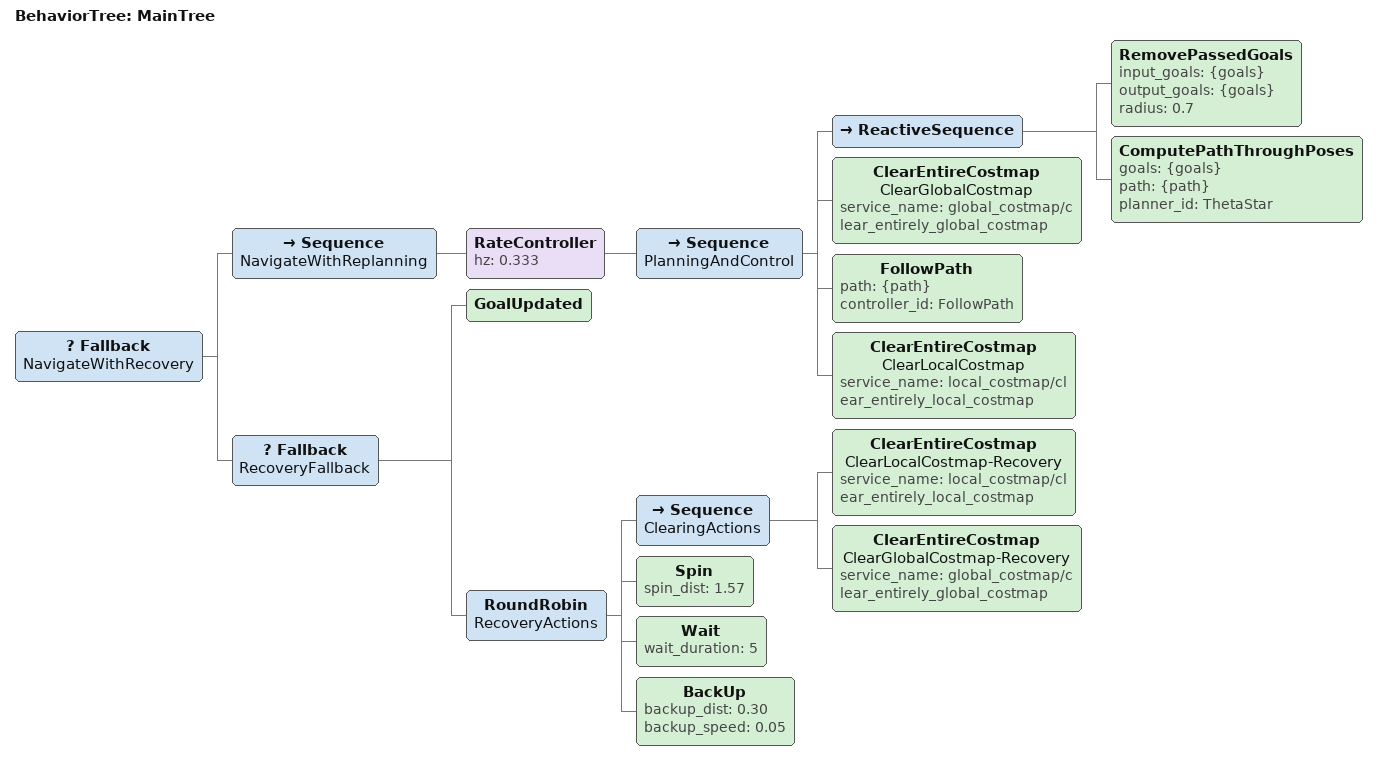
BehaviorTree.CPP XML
<root main_tree_to_execute="MainTree">
  <BehaviorTree ID="MainTree">

    <Fallback name="NavigateWithRecovery">
      <Sequence name="NavigateWithReplanning">
        <RateController hz="0.333">
          <Sequence name="PlanningAndControl">
            <ReactiveSequence>
              <RemovePassedGoals input_goals="{goals}" output_goals="{goals}" radius="0.7"/>
              <ComputePathThroughPoses goals="{goals}" path="{path}" planner_id="ThetaStar"/>
            </ReactiveSequence>
            <ClearEntireCostmap name="ClearGlobalCostmap" service_name="global_costmap/clear_entirely_global_costmap"/>
            <FollowPath path="{path}" controller_id="FollowPath"/>
            <ClearEntireCostmap name="ClearLocalCostmap" service_name="local_costmap/clear_entirely_local_costmap"/>
          </Sequence>
        </RateController>
      </Sequence>

      <Fallback name="RecoveryFallback">
        <GoalUpdated/>
        <RoundRobin name="RecoveryActions">
          <Sequence name="ClearingActions">
            <ClearEntireCostmap name="ClearLocalCostmap-Recovery" service_name="local_costmap/clear_entirely_local_costmap"/>
            <ClearEntireCostmap name="ClearGlobalCostmap-Recovery" service_name="global_costmap/clear_entirely_global_costmap"/>
          </Sequence>
          <Spin spin_dist="1.57"/>
          <Wait wait_duration="5"/>
          <BackUp backup_dist="0.30" backup_speed="0.05"/>
        </RoundRobin>
      </Fallback>

    </Fallback>

  </BehaviorTree>
</root>
